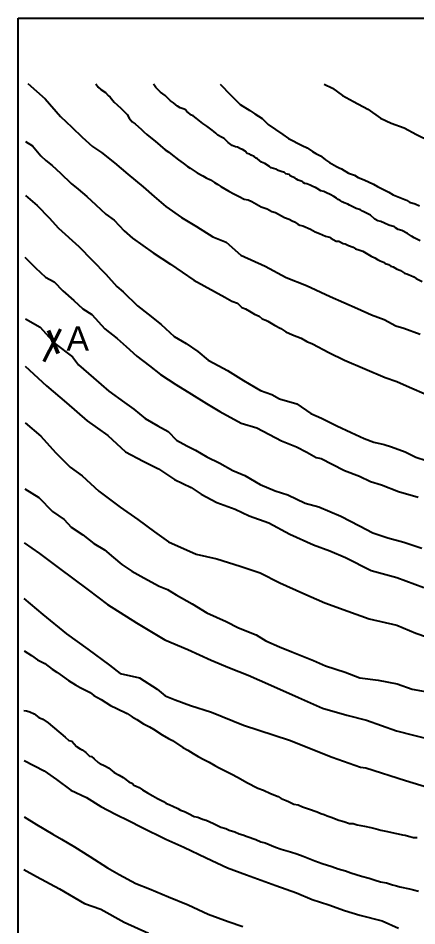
# Model space of a CAD drawing. Header units: millimetres. Extents: x 19067981 to 38137102, y 2652003 to 2652615.
# Drawn here: x 19068056.93 to 19068061.95, y 2652515.5 to 2652526.93 of the extents above; entities that cross this region are included whole.
import ezdxf

# ---------------------------------------------------------------- set-up
doc = ezdxf.new("R2010")
doc.units = ezdxf.units.MM
doc.layers.add('Layer1', color=7, linetype='Continuous', lineweight=50)
doc.styles.get("Standard").update_dxf_attribs({"font": 'arial.ttf'})

msp = doc.modelspace()

# ---------------------------------------------------------------- linework, layer by layer
for points in [[(19068056.931, 2652526.928), (19068085.45, 2652526.928), (19068085.45, 2652506.715), (19068056.931, 2652506.715), (19068056.931, 2652526.928)], [(19068057.053, 2652526.105), (19068057.271, 2652525.911), (19068057.465, 2652525.691), (19068057.608, 2652525.555), (19068057.737, 2652525.429), (19068057.866, 2652525.313), (19068057.982, 2652525.237), (19068058.142, 2652525.104), (19068058.312, 2652524.962), (19068058.506, 2652524.805), (19068058.642, 2652524.683), (19068058.788, 2652524.554), (19068058.986, 2652524.418), (19068059.176, 2652524.306), (19068059.381, 2652524.175), (19068059.548, 2652524.107), (19068059.735, 2652523.944), (19068060.041, 2652523.805), (19068060.303, 2652523.662), (19068060.562, 2652523.562), (19068060.858, 2652523.422), (19068061.203, 2652523.272), (19068061.379, 2652523.192), (19068061.537, 2652523.134), (19068061.686, 2652523.055), (19068061.787, 2652523.024), (19068061.991, 2652522.949)], [(19068057.907, 2652526.102), (19068057.94, 2652526.06), (19068057.973, 2652526.031), (19068058.031, 2652525.99), (19068058.064, 2652525.955), (19068058.089, 2652525.932), (19068058.138, 2652525.87), (19068058.179, 2652525.835), (19068058.228, 2652525.788), (19068058.301, 2652525.714), (19068058.329, 2652525.669), (19068058.367, 2652525.624), (19068058.404, 2652525.595), (19068058.484, 2652525.527), (19068058.514, 2652525.497), (19068058.552, 2652525.463), (19068058.595, 2652525.425), (19068058.655, 2652525.379), (19068058.717, 2652525.326), (19068058.781, 2652525.27), (19068058.827, 2652525.242), (19068058.852, 2652525.22), (19068058.951, 2652525.145), (19068059.009, 2652525.101), (19068059.064, 2652525.061), (19068059.097, 2652525.038), (19068059.184, 2652524.978), (19068059.255, 2652524.941), (19068059.299, 2652524.916), (19068059.352, 2652524.891), (19068059.402, 2652524.858), (19068059.446, 2652524.831), (19068059.484, 2652524.808), (19068059.583, 2652524.749), (19068059.648, 2652524.716), (19068059.712, 2652524.684), (19068059.778, 2652524.65), (19068059.828, 2652524.638), (19068059.871, 2652524.618), (19068059.992, 2652524.553), (19068060.064, 2652524.528), (19068060.123, 2652524.494), (19068060.17, 2652524.48), (19068060.282, 2652524.417), (19068060.343, 2652524.398), (19068060.38, 2652524.374), (19068060.41, 2652524.361), (19068060.45, 2652524.335), (19068060.479, 2652524.319), (19068060.513, 2652524.311), (19068060.611, 2652524.271), (19068060.669, 2652524.237), (19068060.726, 2652524.216), (19068060.762, 2652524.201), (19068060.801, 2652524.183), (19068060.85, 2652524.169), (19068060.866, 2652524.156), (19068060.935, 2652524.12), (19068060.968, 2652524.119), (19068061.024, 2652524.089), (19068061.046, 2652524.085), (19068061.091, 2652524.065), (19068061.148, 2652524.042), (19068061.179, 2652524.023), (19068061.219, 2652524.01), (19068061.272, 2652523.992), (19068061.374, 2652523.93), (19068061.423, 2652523.91), (19068061.456, 2652523.889), (19068061.487, 2652523.873), (19068061.531, 2652523.854), (19068061.552, 2652523.839), (19068061.592, 2652523.826), (19068061.621, 2652523.805), (19068061.651, 2652523.795), (19068061.692, 2652523.773), (19068061.743, 2652523.749), (19068061.796, 2652523.718), (19068061.824, 2652523.71), (19068061.852, 2652523.696), (19068061.876, 2652523.685), (19068061.912, 2652523.672), (19068061.942, 2652523.648), (19068062.019, 2652523.611)], [(19068059.473, 2652526.098), (19068059.609, 2652525.958), (19068059.724, 2652525.841), (19068059.846, 2652525.763), (19068059.909, 2652525.723), (19068060.002, 2652525.663), (19068060.079, 2652525.59), (19068060.264, 2652525.461), (19068060.333, 2652525.413), (19068060.505, 2652525.325), (19068060.569, 2652525.293), (19068060.636, 2652525.249), (19068060.679, 2652525.222), (19068060.738, 2652525.192), (19068060.776, 2652525.166), (19068060.799, 2652525.143), (19068060.852, 2652525.108), (19068060.939, 2652525.061), (19068060.974, 2652525.043), (19068061.001, 2652525.029), (19068061.091, 2652524.974), (19068061.167, 2652524.949), (19068061.21, 2652524.922), (19068061.286, 2652524.89), (19068061.404, 2652524.839), (19068061.453, 2652524.808), (19068061.554, 2652524.758), (19068061.598, 2652524.736), (19068061.653, 2652524.703), (19068061.757, 2652524.66), (19068061.819, 2652524.636), (19068061.858, 2652524.611), (19068061.931, 2652524.589), (19068061.983, 2652524.564)], [(19068060.783, 2652526.095), (19068060.888, 2652526.048), (19068061.015, 2652525.952), (19068061.153, 2652525.878), (19068061.335, 2652525.78), (19068061.493, 2652525.67), (19068061.625, 2652525.607), (19068061.789, 2652525.545), (19068061.946, 2652525.464), (19068062.109, 2652525.381)], [(19068057.024, 2652525.376), (19068057.11, 2652525.322), (19068057.217, 2652525.195), (19068057.28, 2652525.135), (19068057.357, 2652525.072), (19068057.464, 2652524.977), (19068057.599, 2652524.847), (19068057.685, 2652524.774), (19068057.795, 2652524.684), (19068057.908, 2652524.577), (19068058.036, 2652524.46), (19068058.139, 2652524.383), (19068058.264, 2652524.249), (19068058.372, 2652524.156), (19068058.502, 2652524.063), (19068058.632, 2652523.973), (19068058.848, 2652523.828), (19068059.142, 2652523.628), (19068059.534, 2652523.416), (19068059.62, 2652523.365), (19068059.691, 2652523.337), (19068059.748, 2652523.286), (19068059.795, 2652523.266), (19068059.842, 2652523.236), (19068059.907, 2652523.2), (19068059.963, 2652523.173), (19068060.002, 2652523.142), (19068060.05, 2652523.123), (19068060.074, 2652523.111), (19068060.159, 2652523.061), (19068060.237, 2652523.018), (19068060.3, 2652522.978), (19068060.386, 2652522.939), (19068060.494, 2652522.898), (19068060.565, 2652522.857), (19068060.636, 2652522.827), (19068060.844, 2652522.719), (19068061.04, 2652522.62), (19068061.553, 2652522.402), (19068061.697, 2652522.351), (19068061.858, 2652522.279), (19068062.072, 2652522.188)], [(19068057.023, 2652524.696), (19068057.17, 2652524.57), (19068057.32, 2652524.412), (19068057.438, 2652524.282), (19068057.696, 2652524.053), (19068057.863, 2652523.882), (19068058.036, 2652523.705), (19068058.173, 2652523.549), (19068058.251, 2652523.481), (19068058.432, 2652523.304), (19068058.568, 2652523.201), (19068058.731, 2652523.069), (19068058.895, 2652522.92), (19068059.045, 2652522.829), (19068059.192, 2652522.729), (19068059.321, 2652522.622), (19068059.457, 2652522.549), (19068059.566, 2652522.49), (19068059.768, 2652522.366), (19068059.982, 2652522.237), (19068060.126, 2652522.187), (19068060.221, 2652522.134), (19068060.44, 2652522.07), (19068060.617, 2652521.951), (19068060.75, 2652521.889), (19068060.942, 2652521.794), (19068061.123, 2652521.708), (19068061.285, 2652521.633), (19068061.41, 2652521.588), (19068061.539, 2652521.558), (19068061.632, 2652521.53), (19068061.804, 2652521.465), (19068061.937, 2652521.399), (19068062.196, 2652521.314)], [(19068057.024, 2652523.14), (19068057.208, 2652523.038), (19068057.391, 2652522.83), (19068057.615, 2652522.662), (19068057.692, 2652522.56), (19068057.88, 2652522.397), (19068058.074, 2652522.229), (19068058.268, 2652522.086), (19068058.386, 2652522.002), (19068058.531, 2652521.887), (19068058.688, 2652521.793), (19068058.818, 2652521.721), (19068058.925, 2652521.614), (19068059.054, 2652521.543), (19068059.164, 2652521.489), (19068059.305, 2652521.403), (19068059.47, 2652521.325), (19068059.632, 2652521.232), (19068059.783, 2652521.168), (19068059.979, 2652521.057), (19068060.168, 2652520.977), (19068060.328, 2652520.924), (19068060.545, 2652520.822), (19068060.718, 2652520.772), (19068060.994, 2652520.656), (19068061.23, 2652520.536), (19068061.398, 2652520.448), (19068061.583, 2652520.383), (19068061.786, 2652520.327), (19068062.011, 2652520.253)], [(19068057.02, 2652522.544), (19068057.288, 2652522.297), (19068057.541, 2652522.082), (19068057.798, 2652521.856), (19068058.061, 2652521.672), (19068058.282, 2652521.467), (19068058.503, 2652521.351), (19068058.699, 2652521.254), (19068058.899, 2652521.117), (19068059.11, 2652521.017), (19068059.236, 2652520.933), (19068059.43, 2652520.828), (19068059.662, 2652520.744), (19068059.841, 2652520.66), (19068060.088, 2652520.571), (19068060.351, 2652520.429), (19068060.651, 2652520.297), (19068060.856, 2652520.219), (19068061.051, 2652520.135), (19068061.377, 2652519.972), (19068061.698, 2652519.882), (19068062.04, 2652519.756)], [(19068057.019, 2652521.83), (19068057.215, 2652521.663), (19068057.4, 2652521.457), (19068057.585, 2652521.273), (19068057.735, 2652521.165), (19068057.948, 2652520.971), (19068058.213, 2652520.769), (19068058.436, 2652520.616), (19068058.649, 2652520.459), (19068058.824, 2652520.334), (19068059.17, 2652520.178), (19068059.432, 2652520.119), (19068059.725, 2652520.025), (19068059.976, 2652519.942), (19068060.227, 2652519.816), (19068060.513, 2652519.687), (19068060.792, 2652519.565), (19068061.082, 2652519.461), (19068061.351, 2652519.363), (19068061.698, 2652519.285), (19068061.939, 2652519.181), (19068062.208, 2652519.09)], [(19068057.014, 2652521.001), (19068057.19, 2652520.892), (19068057.363, 2652520.715), (19068057.509, 2652520.613), (19068057.597, 2652520.516), (19068057.743, 2652520.42), (19068057.884, 2652520.311), (19068058.018, 2652520.233), (19068058.132, 2652520.136), (19068058.234, 2652520.046), (19068058.361, 2652519.965), (19068058.513, 2652519.879), (19068058.705, 2652519.773), (19068058.81, 2652519.734), (19068058.919, 2652519.667), (19068059.123, 2652519.552), (19068059.308, 2652519.441), (19068059.551, 2652519.33), (19068059.704, 2652519.252), (19068059.926, 2652519.164), (19068060.048, 2652519.088), (19068060.22, 2652519.009), (19068060.375, 2652518.947), (19068060.647, 2652518.837), (19068060.799, 2652518.772), (19068061.049, 2652518.693), (19068061.232, 2652518.619), (19068061.465, 2652518.592), (19068061.701, 2652518.545), (19068061.893, 2652518.478), (19068062.173, 2652518.428)], [(19068057.001, 2652519.619), (19068057.242, 2652519.419), (19068057.54, 2652519.173), (19068057.809, 2652518.981), (19068058.081, 2652518.778), (19068058.216, 2652518.677), (19068058.457, 2652518.62), (19068058.68, 2652518.477), (19068058.781, 2652518.394), (19068058.909, 2652518.345), (19068059.101, 2652518.271), (19068059.365, 2652518.188), (19068059.766, 2652518.025), (19068060.348, 2652517.837), (19068060.884, 2652517.62), (19068061.239, 2652517.494), (19068061.31, 2652517.485), (19068061.809, 2652517.328), (19068062.332, 2652517.169)], [(19068057.005, 2652518.961), (19068057.097, 2652518.903), (19068057.176, 2652518.846), (19068057.223, 2652518.821), (19068057.268, 2652518.8), (19068057.357, 2652518.731), (19068057.419, 2652518.693), (19068057.46, 2652518.663), (19068057.565, 2652518.587), (19068057.651, 2652518.533), (19068057.713, 2652518.5), (19068057.836, 2652518.434), (19068057.883, 2652518.398), (19068057.974, 2652518.346), (19068058.095, 2652518.274), (19068058.171, 2652518.236), (19068058.303, 2652518.172), (19068058.367, 2652518.129), (19068058.425, 2652518.094), (19068058.51, 2652518.041), (19068058.584, 2652518.002), (19068058.636, 2652517.974), (19068058.742, 2652517.902), (19068058.824, 2652517.856), (19068058.872, 2652517.831), (19068059.004, 2652517.744), (19068059.066, 2652517.71), (19068059.134, 2652517.667), (19068059.198, 2652517.629), (19068059.27, 2652517.591), (19068059.336, 2652517.557), (19068059.408, 2652517.518), (19068059.462, 2652517.487), (19068059.561, 2652517.435), (19068059.612, 2652517.411), (19068059.7, 2652517.365), (19068059.81, 2652517.303), (19068059.949, 2652517.232), (19068060.021, 2652517.204), (19068060.106, 2652517.164), (19068060.203, 2652517.124), (19068060.24, 2652517.101), (19068060.303, 2652517.075), (19068060.336, 2652517.062), (19068060.403, 2652517.029), (19068060.454, 2652517.023), (19068060.51, 2652516.996), (19068060.585, 2652516.969), (19068060.695, 2652516.932), (19068060.741, 2652516.913), (19068060.783, 2652516.9), (19068060.823, 2652516.883), (19068060.872, 2652516.867), (19068060.968, 2652516.829), (19068061.033, 2652516.811), (19068061.104, 2652516.788), (19068061.15, 2652516.788), (19068061.2, 2652516.771), (19068061.292, 2652516.751), (19068061.371, 2652516.735), (19068061.44, 2652516.721), (19068061.497, 2652516.703), (19068061.559, 2652516.69), (19068061.618, 2652516.678), (19068061.673, 2652516.663), (19068061.715, 2652516.654), (19068061.77, 2652516.645), (19068061.803, 2652516.639), (19068061.844, 2652516.628), (19068061.91, 2652516.609), (19068061.956, 2652516.608)], [(19068057.002, 2652518.208), (19068057.035, 2652518.204), (19068057.076, 2652518.191), (19068057.132, 2652518.166), (19068057.191, 2652518.12), (19068057.241, 2652518.099), (19068057.307, 2652518.052), (19068057.522, 2652517.873), (19068057.569, 2652517.831), (19068057.608, 2652517.823), (19068057.665, 2652517.757), (19068057.71, 2652517.727), (19068057.738, 2652517.715), (19068057.781, 2652517.68), (19068057.828, 2652517.633), (19068057.855, 2652517.628), (19068057.888, 2652517.601), (19068057.936, 2652517.553), (19068057.963, 2652517.536), (19068057.995, 2652517.524), (19068058.029, 2652517.51), (19068058.068, 2652517.488), (19068058.141, 2652517.43), (19068058.202, 2652517.393), (19068058.251, 2652517.367), (19068058.325, 2652517.31), (19068058.37, 2652517.288), (19068058.386, 2652517.27), (19068058.418, 2652517.257), (19068058.456, 2652517.238), (19068058.498, 2652517.209), (19068058.559, 2652517.174), (19068058.626, 2652517.135), (19068058.685, 2652517.102), (19068058.759, 2652517.063), (19068058.79, 2652517.041), (19068058.84, 2652517.02), (19068058.876, 2652517.003), (19068058.94, 2652516.973), (19068058.976, 2652516.956), (19068059.023, 2652516.938), (19068059.075, 2652516.912), (19068059.146, 2652516.876), (19068059.193, 2652516.865), (19068059.252, 2652516.841), (19068059.297, 2652516.826), (19068059.392, 2652516.786), (19068059.484, 2652516.741), (19068059.545, 2652516.722), (19068059.587, 2652516.702), (19068059.657, 2652516.68), (19068059.712, 2652516.656), (19068059.76, 2652516.643), (19068059.815, 2652516.623), (19068059.925, 2652516.584), (19068059.984, 2652516.555), (19068060.041, 2652516.541), (19068060.172, 2652516.488), (19068060.241, 2652516.464), (19068060.36, 2652516.428), (19068060.438, 2652516.402), (19068060.519, 2652516.374), (19068060.666, 2652516.317), (19068060.759, 2652516.284), (19068060.881, 2652516.245), (19068060.961, 2652516.217), (19068061.052, 2652516.19), (19068061.118, 2652516.165), (19068061.252, 2652516.121), (19068061.352, 2652516.096), (19068061.427, 2652516.074), (19068061.494, 2652516.052), (19068061.567, 2652516.037), (19068061.642, 2652516.013), (19068061.696, 2652516), (19068061.737, 2652515.987), (19068061.858, 2652515.963), (19068061.91, 2652515.952), (19068061.973, 2652515.936)], [(19068057.007, 2652517.579), (19068057.256, 2652517.45), (19068057.413, 2652517.339), (19068057.592, 2652517.206), (19068057.791, 2652517.112), (19068057.973, 2652517.001), (19068058.156, 2652516.903), (19068058.329, 2652516.819), (19068058.484, 2652516.74), (19068058.788, 2652516.587), (19068059.015, 2652516.486), (19068059.296, 2652516.355), (19068059.565, 2652516.229), (19068059.805, 2652516.141), (19068060.175, 2652516.006), (19068060.437, 2652515.914), (19068060.634, 2652515.828), (19068060.842, 2652515.761), (19068061.041, 2652515.691), (19068061.231, 2652515.631), (19068061.514, 2652515.56), (19068061.721, 2652515.468)], [(19068057.004, 2652516.205), (19068057.16, 2652516.12), (19068057.452, 2652515.964), (19068057.767, 2652515.78), (19068057.971, 2652515.708), (19068058.267, 2652515.544), (19068058.57, 2652515.405)]]:
    msp.add_lwpolyline(points)
at = {"color": 61}
for points in [[(19068061.991, 2652524.122), (19068061.918, 2652524.161), (19068061.883, 2652524.184), (19068061.834, 2652524.214), (19068061.761, 2652524.252), (19068061.715, 2652524.267), (19068061.682, 2652524.287), (19068061.669, 2652524.301), (19068061.599, 2652524.323), (19068061.542, 2652524.346), (19068061.497, 2652524.368), (19068061.461, 2652524.376), (19068061.421, 2652524.395), (19068061.366, 2652524.446), (19068061.267, 2652524.496), (19068061.24, 2652524.512), (19068061.186, 2652524.53), (19068061.152, 2652524.547), (19068061.101, 2652524.573), (19068061.083, 2652524.587), (19068061.035, 2652524.604), (19068061.012, 2652524.613), (19068060.983, 2652524.631), (19068060.96, 2652524.644), (19068060.938, 2652524.659), (19068060.903, 2652524.681), (19068060.858, 2652524.706), (19068060.811, 2652524.728), (19068060.781, 2652524.744), (19068060.743, 2652524.755), (19068060.697, 2652524.781), (19068060.675, 2652524.794), (19068060.65, 2652524.805), (19068060.608, 2652524.824), (19068060.565, 2652524.843), (19068060.542, 2652524.847), (19068060.519, 2652524.86), (19068060.505, 2652524.869), (19068060.483, 2652524.88), (19068060.455, 2652524.888), (19068060.434, 2652524.902), (19068060.413, 2652524.918), (19068060.38, 2652524.93), (19068060.357, 2652524.943), (19068060.341, 2652524.957), (19068060.299, 2652524.969), (19068060.286, 2652524.985), (19068060.244, 2652524.998), (19068060.205, 2652525.008), (19068060.174, 2652525.027), (19068060.117, 2652525.045), (19068060.095, 2652525.06), (19068060.036, 2652525.098), (19068059.995, 2652525.114), (19068059.971, 2652525.137), (19068059.946, 2652525.157), (19068059.928, 2652525.166), (19068059.902, 2652525.184), (19068059.864, 2652525.203), (19068059.847, 2652525.216), (19068059.816, 2652525.225), (19068059.788, 2652525.254), (19068059.756, 2652525.273), (19068059.729, 2652525.284), (19068059.691, 2652525.303), (19068059.666, 2652525.307), (19068059.626, 2652525.326), (19068059.575, 2652525.364), (19068059.54, 2652525.396), (19068059.526, 2652525.411), (19068059.492, 2652525.428), (19068059.446, 2652525.456), (19068059.418, 2652525.478), (19068059.395, 2652525.5), (19068059.373, 2652525.519), (19068059.304, 2652525.567), (19068059.256, 2652525.6), (19068059.191, 2652525.65), (19068059.173, 2652525.67), (19068059.133, 2652525.699), (19068059.115, 2652525.707), (19068059.053, 2652525.753), (19068059.036, 2652525.773), (19068059.02, 2652525.781), (19068058.972, 2652525.799), (19068058.938, 2652525.82), (19068058.916, 2652525.836), (19068058.885, 2652525.86), (19068058.85, 2652525.888), (19068058.812, 2652525.926), (19068058.782, 2652525.954), (19068058.724, 2652525.996), (19068058.697, 2652526.021), (19068058.665, 2652526.055), (19068058.646, 2652526.08), (19068058.636, 2652526.095)], [(19068057.016, 2652523.918), (19068057.151, 2652523.783), (19068057.273, 2652523.664), (19068057.384, 2652523.606), (19068057.494, 2652523.492), (19068057.63, 2652523.374), (19068057.746, 2652523.267), (19068057.857, 2652523.195), (19068058.022, 2652523.017), (19068058.179, 2652522.893), (19068058.291, 2652522.794), (19068058.425, 2652522.671), (19068058.584, 2652522.549), (19068058.723, 2652522.439), (19068058.915, 2652522.315), (19068059.115, 2652522.193), (19068059.3, 2652522.075), (19068059.468, 2652521.974), (19068059.738, 2652521.826), (19068059.936, 2652521.77), (19068060.246, 2652521.604), (19068060.436, 2652521.529), (19068060.564, 2652521.461), (19068060.682, 2652521.394), (19068060.744, 2652521.382), (19068060.882, 2652521.312), (19068061.041, 2652521.231), (19068061.227, 2652521.159), (19068061.368, 2652521.092), (19068061.504, 2652521.05), (19068061.72, 2652520.965), (19068061.966, 2652520.897)], [(19068057.007, 2652520.32), (19068057.2, 2652520.185), (19068057.435, 2652520.009), (19068057.814, 2652519.728), (19068058.057, 2652519.543), (19068058.42, 2652519.313), (19068058.778, 2652519.097), (19068059.067, 2652518.978), (19068059.362, 2652518.843), (19068059.591, 2652518.745), (19068059.828, 2652518.653), (19068060.11, 2652518.53), (19068060.462, 2652518.371), (19068060.763, 2652518.238), (19068061.07, 2652518.152), (19068061.315, 2652518.086), (19068061.692, 2652517.951), (19068061.909, 2652517.897), (19068062.171, 2652517.83)], [(19068057.005, 2652516.871), (19068057.161, 2652516.773), (19068057.366, 2652516.65), (19068057.478, 2652516.588), (19068057.642, 2652516.493), (19068057.835, 2652516.37), (19068058.055, 2652516.228), (19068058.203, 2652516.142), (19068058.413, 2652516.029), (19068058.586, 2652515.962), (19068058.822, 2652515.861), (19068059.07, 2652515.76), (19068059.321, 2652515.645), (19068059.576, 2652515.552), (19068059.758, 2652515.491)]]:
    msp.add_lwpolyline(points, dxfattribs=at)
at = {"layer": 'Layer1'}
for p, q in [((19068057.462, 2652523.011), (19068057.253, 2652522.606)), ((19068057.314, 2652522.994), (19068057.436, 2652522.706))]:
    msp.add_line(p, q, dxfattribs=at)

# ---------------------------------------------------------------- texts
at = {"insert": (19068057.539, 2652523.046), "char_height": 0.305, "attachment_point": 1}
msp.add_mtext('A', dxfattribs=at)

doc.saveas('drawing.dxf')
